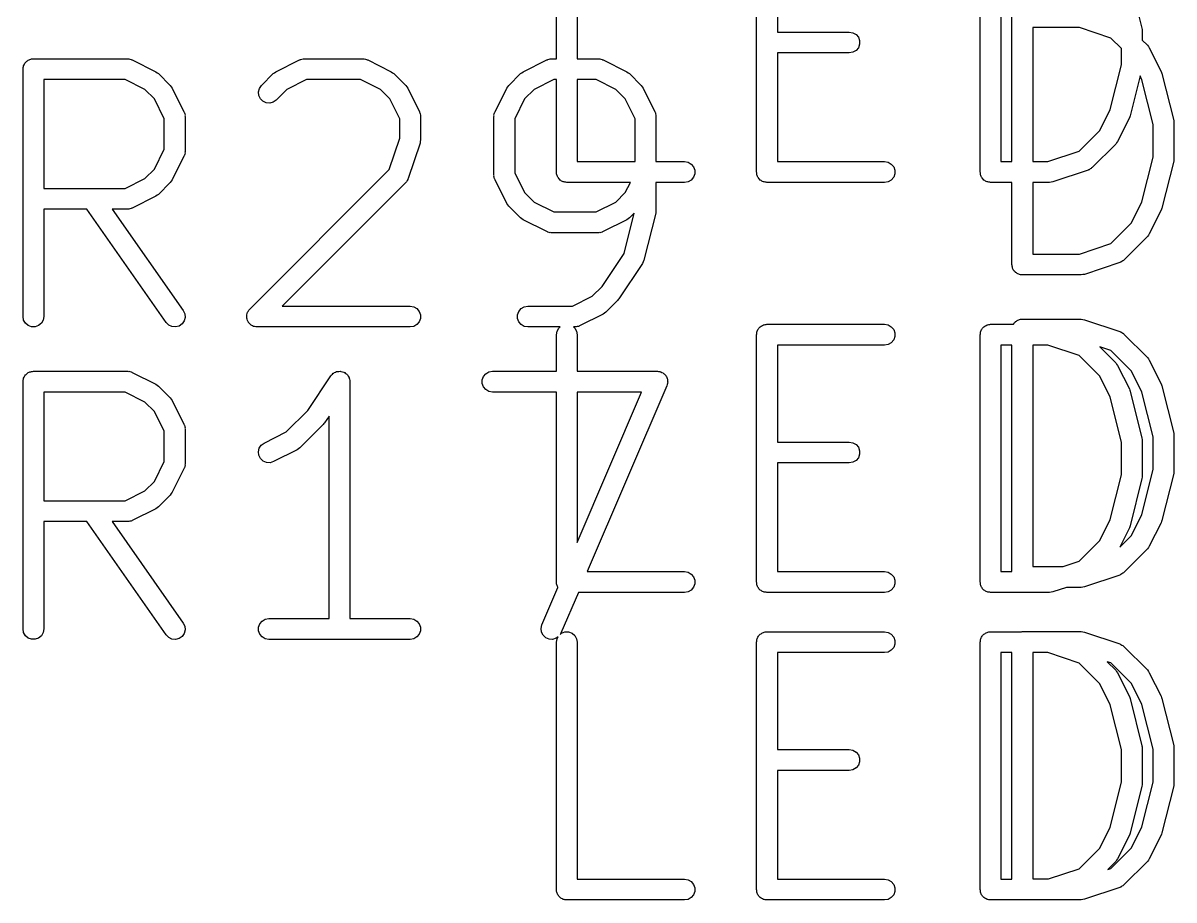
# Model space of a CAD drawing. Extents: x -2.2 to 86.5, y -78.6 to 9.2.
# Drawn here: x 65.13 to 70.75, y -55.49 to -51.22 of the extents above; entities that cross this region are included whole.
import ezdxf

# ---------------------------------------------------------------- set-up
doc = ezdxf.new("R2010")
doc.units = 0
doc.header["$MEASUREMENT"] = 0
doc.layers.add('BLACK', color=7, linetype='CONTINUOUS')

msp = doc.modelspace()

# ---------------------------------------------------------------- linework, layer by layer
at = {"layer": 'Black'}
for p, q in [((68.7132, -51.9425), (68.7132, -50.736)), ((69.8047, -51.9425), (69.8047, -50.736)), ((68.8148, -50.7868), (68.8148, -51.2598)), ((69.9063, -50.7868), (69.9063, -51.8917)), ((70.5368, -51.011), (70.5943, -51.2408)), ((67.7365, -51.3902), (67.7365, -51.1638)), ((67.8381, -51.1743), (67.8381, -51.3902)), ((69.9595, -51.8917), (69.9595, -51.187)), ((68.8148, -51.2598), (69.1661, -51.2598)), ((69.1661, -51.2598), (69.1835, -51.2628)), ((69.1835, -51.2628), (69.1988, -51.2717)), ((69.1988, -51.2717), (69.2101, -51.2852)), ((70.0611, -51.2378), (70.0611, -51.8917)), ((70.2893, -51.2378), (70.0611, -51.2378)), ((70.4424, -51.2889), (70.2893, -51.2378)), ((70.5943, -51.2408), (70.5947, -51.247)), ((70.5947, -51.247), (70.5958, -51.2531)), ((70.5958, -51.2531), (70.5958, -51.2986)), ((69.2101, -51.336), (69.1988, -51.3495)), ((69.2101, -51.2852), (69.2161, -51.3017)), ((69.2161, -51.3194), (69.2101, -51.336)), ((69.2161, -51.3017), (69.2161, -51.3194)), ((70.4942, -51.3406), (70.4424, -51.2889)), ((70.5958, -51.2986), (70.6207, -51.3235)), ((70.6207, -51.3235), (70.6254, -51.3302)), ((70.6254, -51.3302), (70.6302, -51.3367)), ((70.6302, -51.3367), (70.6877, -51.4516)), ((65.1589, -51.3971), (65.163, -51.3955)), ((65.163, -51.3955), (65.1669, -51.3933)), ((65.1669, -51.3933), (65.1713, -51.3925)), ((65.1713, -51.3925), (65.1754, -51.391)), ((65.1754, -51.391), (65.1799, -51.391)), ((65.1799, -51.391), (65.1843, -51.3902)), ((65.1843, -51.3902), (65.6439, -51.3902)), ((65.6439, -51.3902), (65.6468, -51.3908)), ((65.6468, -51.3908), (65.6497, -51.3906)), ((65.6497, -51.3906), (65.6554, -51.3923)), ((65.6554, -51.3923), (65.6613, -51.3933)), ((65.6613, -51.3933), (65.6638, -51.3948)), ((65.6638, -51.3948), (65.6666, -51.3956)), ((66.4829, -51.3956), (66.4858, -51.3948)), ((66.4858, -51.3948), (66.4883, -51.3933)), ((66.4883, -51.3933), (66.4942, -51.3923)), ((66.4942, -51.3923), (66.4999, -51.3906)), ((66.4999, -51.3906), (66.5028, -51.3908)), ((66.5028, -51.3908), (66.5057, -51.3902)), ((66.5057, -51.3902), (66.7929, -51.3902)), ((66.7929, -51.3902), (66.7958, -51.3908)), ((66.7958, -51.3908), (66.7987, -51.3906)), ((66.7987, -51.3906), (66.8044, -51.3923)), ((66.8044, -51.3923), (66.8103, -51.3933)), ((66.8103, -51.3933), (66.8128, -51.3948)), ((66.8128, -51.3948), (66.8156, -51.3956)), ((67.6894, -51.3956), (67.6923, -51.3948)), ((67.6923, -51.3948), (67.6948, -51.3933)), ((67.6948, -51.3933), (67.7007, -51.3923)), ((67.7007, -51.3923), (67.7064, -51.3906)), ((67.7064, -51.3906), (67.7093, -51.3908)), ((67.7093, -51.3908), (67.7122, -51.3902)), ((67.7122, -51.3902), (67.7365, -51.3902)), ((67.8381, -51.3902), (67.942, -51.3902)), ((67.942, -51.3902), (67.9449, -51.3908)), ((67.9449, -51.3908), (67.9478, -51.3906)), ((67.9478, -51.3906), (67.9535, -51.3923)), ((67.9535, -51.3923), (67.9594, -51.3933)), ((67.9594, -51.3933), (67.9619, -51.3948)), ((67.9619, -51.3948), (67.9647, -51.3956)), ((69.1661, -51.3614), (68.8148, -51.3614)), ((68.8148, -51.3614), (68.8148, -51.8917)), ((69.1835, -51.3583), (69.1661, -51.3614)), ((69.1988, -51.3495), (69.1835, -51.3583)), ((70.4942, -51.4192), (70.4942, -51.3406)), ((65.1335, -51.441), (65.1342, -51.4367)), ((65.1335, -52.6475), (65.1335, -51.441)), ((65.1342, -51.4322), (65.1358, -51.4281)), ((65.1342, -51.4367), (65.1342, -51.4322)), ((65.1358, -51.4281), (65.1365, -51.4237)), ((65.1365, -51.4237), (65.1387, -51.4198)), ((65.1387, -51.4198), (65.1403, -51.4156)), ((65.1403, -51.4156), (65.1431, -51.4122)), ((65.1431, -51.4122), (65.1453, -51.4084)), ((65.1453, -51.4084), (65.1488, -51.4055)), ((65.1488, -51.4055), (65.1516, -51.4021)), ((65.1516, -51.4021), (65.1555, -51.3999)), ((65.1555, -51.3999), (65.1589, -51.3971)), ((65.6666, -51.3956), (65.7815, -51.4531)), ((66.368, -51.4531), (66.4829, -51.3956)), ((66.8156, -51.3956), (66.9306, -51.4531)), ((67.5745, -51.4531), (67.6894, -51.3956)), ((67.9647, -51.3956), (68.0796, -51.4531)), ((70.4396, -51.6376), (70.4942, -51.4192)), ((70.6877, -51.4516), (70.6893, -51.4569)), ((65.2351, -51.4918), (65.2351, -52.0222)), ((65.6319, -51.4918), (65.2351, -51.4918)), ((65.7287, -51.5403), (65.6319, -51.4918)), ((65.7815, -51.4531), (65.788, -51.4579)), ((65.788, -51.4579), (65.7947, -51.4626)), ((65.7947, -51.4626), (65.8522, -51.52)), ((66.2974, -51.52), (66.3548, -51.4626)), ((66.3548, -51.4626), (66.3615, -51.4579)), ((66.3615, -51.4579), (66.368, -51.4531)), ((66.5177, -51.4918), (66.4209, -51.5403)), ((66.7809, -51.4918), (66.5177, -51.4918)), ((66.8777, -51.5403), (66.7809, -51.4918)), ((66.9306, -51.4531), (66.9371, -51.4579)), ((66.9371, -51.4579), (66.9438, -51.4626)), ((66.9438, -51.4626), (67.0012, -51.52)), ((67.5039, -51.52), (67.5613, -51.4626)), ((67.5613, -51.4626), (67.568, -51.4579)), ((67.568, -51.4579), (67.5745, -51.4531)), ((67.7242, -51.4918), (67.6274, -51.5403)), ((67.7365, -51.4918), (67.7242, -51.4918)), ((67.7365, -51.9425), (67.7365, -51.4918)), ((67.8381, -51.4918), (67.8381, -51.8917)), ((67.93, -51.4918), (67.8381, -51.4918)), ((68.0268, -51.5403), (67.93, -51.4918)), ((68.0796, -51.4531), (68.0861, -51.4579)), ((68.0861, -51.4579), (68.0928, -51.4626)), ((68.0928, -51.4626), (68.1503, -51.52)), ((70.5852, -51.4739), (70.5368, -51.6676)), ((70.5943, -51.492), (70.5852, -51.4739)), ((70.6489, -51.7104), (70.5943, -51.492)), ((70.6893, -51.4569), (70.6915, -51.462)), ((70.6915, -51.462), (70.749, -51.6918)), ((65.7745, -51.586), (65.7287, -51.5403)), ((65.8522, -51.52), (65.8568, -51.5267)), ((65.8568, -51.5267), (65.8617, -51.5332)), ((65.8617, -51.5332), (65.9191, -51.6481)), ((66.2827, -51.5515), (66.2873, -51.5345)), ((66.2842, -51.5691), (66.2827, -51.5515)), ((66.2873, -51.5345), (66.2974, -51.52)), ((66.4209, -51.5403), (66.3692, -51.5919)), ((66.9235, -51.586), (66.8777, -51.5403)), ((67.0012, -51.52), (67.0059, -51.5267)), ((67.0059, -51.5267), (67.0107, -51.5332)), ((67.0107, -51.5332), (67.0682, -51.6481)), ((67.4369, -51.6481), (67.4944, -51.5332)), ((67.4944, -51.5332), (67.4992, -51.5267)), ((67.4992, -51.5267), (67.5039, -51.52)), ((67.6274, -51.5403), (67.5816, -51.586)), ((68.0726, -51.586), (68.0268, -51.5403)), ((68.1503, -51.52), (68.1549, -51.5267)), ((68.1549, -51.5267), (68.1598, -51.5332)), ((68.1598, -51.5332), (68.2172, -51.6481)), ((65.8229, -51.6828), (65.7745, -51.586)), ((66.2917, -51.5851), (66.2842, -51.5691)), ((66.3042, -51.5976), (66.2917, -51.5851)), ((66.3202, -51.605), (66.3042, -51.5976)), ((66.3377, -51.6066), (66.3202, -51.605)), ((66.3548, -51.602), (66.3377, -51.6066)), ((66.3692, -51.5919), (66.3548, -51.602)), ((66.9719, -51.6828), (66.9235, -51.586)), ((67.5816, -51.586), (67.5332, -51.6828)), ((68.121, -51.6828), (68.0726, -51.586)), ((65.9191, -51.6481), (65.92, -51.6509)), ((65.92, -51.6509), (65.9214, -51.6535)), ((65.9214, -51.6535), (65.9225, -51.6593)), ((65.9225, -51.6593), (65.9242, -51.665)), ((65.9242, -51.665), (65.924, -51.668)), ((65.924, -51.668), (65.9245, -51.6709)), ((65.9245, -51.6709), (65.9245, -51.8432)), ((67.0682, -51.6481), (67.069, -51.6509)), ((67.069, -51.6509), (67.0705, -51.6535)), ((67.0705, -51.6535), (67.0715, -51.6593)), ((67.0715, -51.6593), (67.0732, -51.665)), ((67.0732, -51.665), (67.073, -51.668)), ((67.073, -51.668), (67.0735, -51.6709)), ((67.0735, -51.6709), (67.0735, -51.7858)), ((67.4316, -51.6709), (67.4321, -51.668)), ((67.4316, -51.9581), (67.4316, -51.6709)), ((67.4319, -51.6651), (67.4336, -51.6593)), ((67.4321, -51.668), (67.4319, -51.6651)), ((67.4336, -51.6593), (67.4346, -51.6535)), ((67.4346, -51.6535), (67.4361, -51.6509)), ((67.4361, -51.6509), (67.4369, -51.6481)), ((68.2172, -51.6481), (68.2181, -51.6509)), ((68.2181, -51.6509), (68.2195, -51.6535)), ((68.2195, -51.6535), (68.2206, -51.6593)), ((68.2206, -51.6593), (68.2223, -51.665)), ((68.2223, -51.665), (68.2221, -51.668)), ((68.2221, -51.668), (68.2226, -51.6709)), ((68.2226, -51.6709), (68.2226, -51.8917)), ((70.3883, -51.7401), (70.4396, -51.6376)), ((70.5345, -51.6727), (70.533, -51.678)), ((70.5368, -51.6676), (70.5345, -51.6727)), ((65.8229, -51.8312), (65.8229, -51.6828)), ((66.9719, -51.7775), (66.9719, -51.6828)), ((67.5332, -51.6828), (67.5332, -51.9461)), ((68.121, -51.8917), (68.121, -51.6828)), ((70.533, -51.678), (70.4755, -51.7929)), ((70.6489, -51.8702), (70.6489, -51.7104)), ((70.749, -51.6918), (70.7494, -51.698)), ((70.7494, -51.698), (70.7505, -51.7041)), ((70.7505, -51.7041), (70.7505, -51.8765)), ((66.9209, -51.9307), (66.9719, -51.7775)), ((67.0735, -51.7858), (67.0721, -51.7938)), ((70.2877, -51.8407), (70.3883, -51.7401)), ((65.7745, -51.928), (65.8229, -51.8312)), ((65.9245, -51.8432), (65.924, -51.8461)), ((67.0709, -51.8018), (67.0135, -51.9742)), ((67.0721, -51.7938), (67.0709, -51.8018)), ((70.1346, -51.8917), (70.2877, -51.8407)), ((70.466, -51.8061), (70.3511, -51.921)), ((70.4707, -51.7994), (70.466, -51.8061)), ((70.4755, -51.7929), (70.4707, -51.7994)), ((65.9191, -51.8659), (65.8617, -51.9808)), ((65.92, -51.8631), (65.9191, -51.8659)), ((65.9214, -51.8606), (65.92, -51.8631)), ((65.9225, -51.8547), (65.9214, -51.8606)), ((65.9242, -51.849), (65.9225, -51.8547)), ((65.924, -51.8461), (65.9242, -51.849)), ((67.8381, -51.8917), (68.121, -51.8917)), ((68.2226, -51.8917), (68.3618, -51.8917)), ((68.3618, -51.8917), (68.3792, -51.8948)), ((68.3792, -51.8948), (68.3944, -51.9036)), ((68.8148, -51.8917), (69.3385, -51.8917)), ((69.3385, -51.8917), (69.3559, -51.8948)), ((69.3559, -51.8948), (69.3711, -51.9036)), ((69.9063, -51.8917), (69.9595, -51.8917)), ((70.0611, -51.8917), (70.1346, -51.8917)), ((70.5943, -52.0886), (70.6489, -51.8702)), ((70.749, -51.8888), (70.6915, -52.1186)), ((70.7494, -51.8826), (70.749, -51.8888)), ((70.7505, -51.8765), (70.7494, -51.8826)), ((65.7287, -51.9738), (65.7745, -51.928)), ((66.2399, -52.6116), (66.9209, -51.9307)), ((67.5332, -51.9461), (67.5816, -52.0429)), ((67.7372, -51.9469), (67.7365, -51.9425)), ((67.7372, -51.9514), (67.7372, -51.9469)), ((67.7388, -51.9555), (67.7372, -51.9514)), ((67.7395, -51.9599), (67.7388, -51.9555)), ((68.3944, -51.9036), (68.4058, -51.9171)), ((68.4058, -51.9171), (68.4118, -51.9337)), ((68.4118, -51.9514), (68.4058, -51.9679)), ((68.4118, -51.9337), (68.4118, -51.9514)), ((68.7139, -51.9469), (68.7132, -51.9425)), ((68.7139, -51.9514), (68.7139, -51.9469)), ((68.7154, -51.9555), (68.7139, -51.9514)), ((68.7162, -51.9599), (68.7154, -51.9555)), ((69.3711, -51.9036), (69.3825, -51.9171)), ((69.3825, -51.9171), (69.3885, -51.9337)), ((69.3885, -51.9514), (69.3825, -51.9679)), ((69.3885, -51.9337), (69.3885, -51.9514)), ((69.8055, -51.9469), (69.8047, -51.9425)), ((69.8055, -51.9514), (69.8055, -51.9469)), ((69.807, -51.9555), (69.8055, -51.9514)), ((69.8078, -51.9599), (69.807, -51.9555)), ((70.3312, -51.9333), (70.1589, -51.9907)), ((70.3338, -51.9319), (70.3312, -51.9333)), ((70.3366, -51.9311), (70.3338, -51.9319)), ((70.3415, -51.9277), (70.3366, -51.9311)), ((70.3467, -51.9249), (70.3415, -51.9277)), ((70.3487, -51.9227), (70.3467, -51.9249)), ((70.3511, -51.921), (70.3487, -51.9227)), ((65.6319, -52.0222), (65.7287, -51.9738)), ((65.8522, -51.994), (65.7947, -52.0515)), ((65.8568, -51.9874), (65.8522, -51.994)), ((65.8617, -51.9808), (65.8568, -51.9874)), ((67.0012, -51.994), (66.3985, -52.5967)), ((67.0029, -51.9916), (67.0012, -51.994)), ((67.0051, -51.9897), (67.0029, -51.9916)), ((67.0079, -51.9845), (67.0051, -51.9897)), ((67.0113, -51.9796), (67.0079, -51.9845)), ((67.0121, -51.9768), (67.0113, -51.9796)), ((67.0135, -51.9742), (67.0121, -51.9768)), ((67.4321, -51.961), (67.4316, -51.9581)), ((67.4319, -51.9639), (67.4321, -51.961)), ((67.4336, -51.9696), (67.4319, -51.9639)), ((67.4346, -51.9755), (67.4336, -51.9696)), ((67.4361, -51.978), (67.4346, -51.9755)), ((67.4369, -51.9808), (67.4361, -51.978)), ((67.4944, -52.0957), (67.4369, -51.9808)), ((67.7417, -51.9638), (67.7395, -51.9599)), ((67.7433, -51.9679), (67.7417, -51.9638)), ((67.7461, -51.9714), (67.7433, -51.9679)), ((67.7483, -51.9752), (67.7461, -51.9714)), ((67.7518, -51.9781), (67.7483, -51.9752)), ((67.7546, -51.9815), (67.7518, -51.9781)), ((67.7585, -51.9837), (67.7546, -51.9815)), ((67.7619, -51.9865), (67.7585, -51.9837)), ((67.766, -51.9881), (67.7619, -51.9865)), ((67.7699, -51.9903), (67.766, -51.9881)), ((67.7743, -51.9911), (67.7699, -51.9903)), ((67.7784, -51.9926), (67.7743, -51.9911)), ((67.7829, -51.9926), (67.7784, -51.9926)), ((67.7873, -51.9933), (67.7829, -51.9926)), ((68.0974, -51.9933), (67.7873, -51.9933)), ((68.0726, -52.0429), (68.0974, -51.9933)), ((68.3618, -51.9933), (68.2226, -51.9933)), ((68.2226, -51.9933), (68.2226, -52.1305)), ((68.3792, -51.9903), (68.3618, -51.9933)), ((68.3944, -51.9815), (68.3792, -51.9903)), ((68.4058, -51.9679), (68.3944, -51.9815)), ((68.7184, -51.9638), (68.7162, -51.9599)), ((68.72, -51.9679), (68.7184, -51.9638)), ((68.7228, -51.9714), (68.72, -51.9679)), ((68.725, -51.9752), (68.7228, -51.9714)), ((68.7284, -51.9781), (68.725, -51.9752)), ((68.7313, -51.9815), (68.7284, -51.9781)), ((68.7351, -51.9837), (68.7313, -51.9815)), ((68.7386, -51.9865), (68.7351, -51.9837)), ((68.7427, -51.9881), (68.7386, -51.9865)), ((68.7466, -51.9903), (68.7427, -51.9881)), ((68.751, -51.9911), (68.7466, -51.9903)), ((68.7551, -51.9926), (68.751, -51.9911)), ((68.7596, -51.9926), (68.7551, -51.9926)), ((68.764, -51.9933), (68.7596, -51.9926)), ((69.3385, -51.9933), (68.764, -51.9933)), ((69.3559, -51.9903), (69.3385, -51.9933)), ((69.3711, -51.9815), (69.3559, -51.9903)), ((69.3825, -51.9679), (69.3711, -51.9815)), ((69.81, -51.9638), (69.8078, -51.9599)), ((69.8116, -51.9679), (69.81, -51.9638)), ((69.8144, -51.9714), (69.8116, -51.9679)), ((69.8166, -51.9752), (69.8144, -51.9714)), ((69.82, -51.9781), (69.8166, -51.9752)), ((69.8229, -51.9815), (69.82, -51.9781)), ((69.8267, -51.9837), (69.8229, -51.9815)), ((69.8301, -51.9865), (69.8267, -51.9837)), ((69.8343, -51.9881), (69.8301, -51.9865)), ((69.8382, -51.9903), (69.8343, -51.9881)), ((69.8426, -51.9911), (69.8382, -51.9903)), ((69.8467, -51.9926), (69.8426, -51.9911)), ((69.8512, -51.9926), (69.8467, -51.9926)), ((69.8555, -51.9933), (69.8512, -51.9926)), ((69.9595, -51.9933), (69.8555, -51.9933)), ((69.9595, -52.3935), (69.9595, -51.9933)), ((70.1428, -51.9933), (70.0611, -51.9933)), ((70.0611, -51.9933), (70.0611, -52.3427)), ((70.1508, -51.9919), (70.1428, -51.9933)), ((70.1589, -51.9907), (70.1508, -51.9919)), ((65.2351, -52.0222), (65.6319, -52.0222)), ((65.7815, -52.061), (65.6666, -52.1185)), ((65.7881, -52.0561), (65.7815, -52.061)), ((65.7947, -52.0515), (65.7881, -52.0561)), ((67.5816, -52.0429), (67.6274, -52.0887)), ((68.0268, -52.0887), (68.0726, -52.0429)), ((65.4451, -52.1238), (65.2351, -52.1238)), ((65.2351, -52.1238), (65.2351, -52.6475)), ((65.8321, -52.6767), (65.4451, -52.1238)), ((65.6439, -52.1238), (65.5691, -52.1238)), ((65.5691, -52.1238), (65.9153, -52.6184)), ((65.6468, -52.1233), (65.6439, -52.1238)), ((65.6497, -52.1235), (65.6468, -52.1233)), ((65.6554, -52.1218), (65.6497, -52.1235)), ((65.6613, -52.1208), (65.6554, -52.1218)), ((65.6638, -52.1193), (65.6613, -52.1208)), ((65.6666, -52.1185), (65.6638, -52.1193)), ((67.4992, -52.1023), (67.4944, -52.0957)), ((67.5039, -52.1089), (67.4992, -52.1023)), ((67.5613, -52.1664), (67.5039, -52.1089)), ((67.6274, -52.0887), (67.7242, -52.1371)), ((67.93, -52.1371), (68.0268, -52.0887)), ((70.543, -52.1911), (70.5943, -52.0886)), ((70.6893, -52.1237), (70.6877, -52.129)), ((70.6915, -52.1186), (70.6893, -52.1237)), ((67.568, -52.1711), (67.5613, -52.1664)), ((67.5745, -52.1759), (67.568, -52.1711)), ((67.6894, -52.2334), (67.5745, -52.1759)), ((67.7242, -52.1371), (67.93, -52.1371)), ((68.0796, -52.1759), (67.9647, -52.2334)), ((68.0672, -52.3394), (68.1163, -52.1429)), ((68.0861, -52.1711), (68.0796, -52.1759)), ((68.0928, -52.1664), (68.0861, -52.1711)), ((68.1163, -52.1429), (68.0928, -52.1664)), ((68.2211, -52.1428), (68.1636, -52.3726)), ((68.2215, -52.1366), (68.2211, -52.1428)), ((68.2226, -52.1305), (68.2215, -52.1366)), ((70.6877, -52.129), (70.6302, -52.2439)), ((67.6923, -52.2342), (67.6894, -52.2334)), ((67.6948, -52.2357), (67.6923, -52.2342)), ((67.7007, -52.2367), (67.6948, -52.2357)), ((67.7064, -52.2384), (67.7007, -52.2367)), ((67.9535, -52.2367), (67.9478, -52.2384)), ((67.9594, -52.2357), (67.9535, -52.2367)), ((67.9619, -52.2342), (67.9594, -52.2357)), ((67.9647, -52.2334), (67.9619, -52.2342)), ((70.4424, -52.2917), (70.543, -52.1911)), ((67.7093, -52.2382), (67.7064, -52.2384)), ((67.7122, -52.2387), (67.7093, -52.2382)), ((67.942, -52.2387), (67.7122, -52.2387)), ((67.9449, -52.2382), (67.942, -52.2387)), ((67.9478, -52.2384), (67.9449, -52.2382)), ((70.2893, -52.3427), (70.4424, -52.2917)), ((70.6207, -52.2571), (70.5058, -52.372)), ((70.6254, -52.2504), (70.6207, -52.2571)), ((70.6302, -52.2439), (70.6254, -52.2504)), ((67.96, -52.5003), (68.0672, -52.3394)), ((70.0611, -52.3427), (70.2893, -52.3427)), ((68.1566, -52.3885), (68.0417, -52.5608)), ((68.1601, -52.3806), (68.1566, -52.3885)), ((68.1636, -52.3726), (68.1601, -52.3806)), ((69.9602, -52.3979), (69.9595, -52.3935)), ((69.9602, -52.4024), (69.9602, -52.3979)), ((69.9618, -52.4065), (69.9602, -52.4024)), ((69.9625, -52.4109), (69.9618, -52.4065)), ((70.4859, -52.3843), (70.3136, -52.4417)), ((70.4885, -52.3829), (70.4859, -52.3843)), ((70.4913, -52.3821), (70.4885, -52.3829)), ((70.4962, -52.3787), (70.4913, -52.3821)), ((70.5015, -52.3759), (70.4962, -52.3787)), ((70.5034, -52.3737), (70.5015, -52.3759)), ((70.5058, -52.372), (70.5034, -52.3737)), ((69.9647, -52.4148), (69.9625, -52.4109)), ((69.9663, -52.4189), (69.9647, -52.4148)), ((69.9691, -52.4224), (69.9663, -52.4189)), ((69.9713, -52.4262), (69.9691, -52.4224)), ((69.9748, -52.4291), (69.9713, -52.4262)), ((69.9776, -52.4325), (69.9748, -52.4291)), ((69.9815, -52.4347), (69.9776, -52.4325)), ((69.9849, -52.4375), (69.9815, -52.4347)), ((69.989, -52.4391), (69.9849, -52.4375)), ((69.9929, -52.4413), (69.989, -52.4391)), ((69.9973, -52.4421), (69.9929, -52.4413)), ((70.0014, -52.4436), (69.9973, -52.4421)), ((70.0059, -52.4436), (70.0014, -52.4436)), ((70.0103, -52.4443), (70.0059, -52.4436)), ((70.2975, -52.4443), (70.0103, -52.4443)), ((70.3055, -52.4429), (70.2975, -52.4443)), ((70.3136, -52.4417), (70.3055, -52.4429)), ((67.9119, -52.5483), (67.96, -52.5003)), ((67.8151, -52.5967), (67.9119, -52.5483)), ((68.0353, -52.5686), (67.9779, -52.626)), ((68.0382, -52.5645), (68.0353, -52.5686)), ((68.0417, -52.5608), (68.0382, -52.5645)), ((65.9153, -52.6184), (65.9228, -52.6344)), ((66.2281, -52.6325), (66.2298, -52.6261)), ((66.2298, -52.6261), (66.2311, -52.6243)), ((66.2311, -52.6243), (66.2319, -52.6221)), ((66.2319, -52.6221), (66.2361, -52.6171)), ((66.2361, -52.6171), (66.2399, -52.6116)), ((66.3985, -52.5967), (67.0227, -52.5967)), ((67.0227, -52.5967), (67.0401, -52.5998)), ((67.0401, -52.5998), (67.0554, -52.6086)), ((67.0554, -52.6086), (67.0667, -52.6221)), ((67.0667, -52.6221), (67.0728, -52.6387)), ((67.5472, -52.6387), (67.5533, -52.6221)), ((67.5533, -52.6221), (67.5646, -52.6086)), ((67.5646, -52.6086), (67.5799, -52.5998)), ((67.5799, -52.5998), (67.5973, -52.5967)), ((67.5973, -52.5967), (67.8151, -52.5967)), ((67.9712, -52.6307), (67.9647, -52.6355)), ((67.9779, -52.626), (67.9712, -52.6307)), ((65.1365, -52.6649), (65.1335, -52.6475)), ((65.1453, -52.6802), (65.1365, -52.6649)), ((65.1589, -52.6915), (65.1453, -52.6802)), ((65.2232, -52.6802), (65.2097, -52.6915)), ((65.232, -52.6649), (65.2232, -52.6802)), ((65.2351, -52.6475), (65.232, -52.6649)), ((65.8445, -52.6892), (65.8321, -52.6767)), ((65.9096, -52.6835), (65.8952, -52.6936)), ((65.9197, -52.669), (65.9096, -52.6835)), ((65.9243, -52.652), (65.9197, -52.669)), ((65.9228, -52.6344), (65.9243, -52.652)), ((66.2253, -52.6431), (66.2258, -52.641)), ((66.2258, -52.6497), (66.2253, -52.6431)), ((66.2258, -52.6387), (66.2281, -52.6325)), ((66.2258, -52.641), (66.2258, -52.6387)), ((66.2258, -52.6564), (66.2258, -52.6497)), ((66.2266, -52.6585), (66.2258, -52.6564)), ((66.2268, -52.6607), (66.2266, -52.6585)), ((66.2296, -52.6667), (66.2268, -52.6607)), ((66.2319, -52.6729), (66.2296, -52.6667)), ((66.2333, -52.6747), (66.2319, -52.6729)), ((66.2342, -52.6767), (66.2333, -52.6747)), ((66.2389, -52.6814), (66.2342, -52.6767)), ((66.2432, -52.6865), (66.2389, -52.6814)), ((66.2451, -52.6876), (66.2432, -52.6865)), ((67.0554, -52.6865), (67.0401, -52.6953)), ((67.0667, -52.6729), (67.0554, -52.6865)), ((67.0728, -52.6564), (67.0667, -52.6729)), ((67.0728, -52.6387), (67.0728, -52.6564)), ((67.5472, -52.6564), (67.5472, -52.6387)), ((67.5533, -52.6729), (67.5472, -52.6564)), ((67.5646, -52.6865), (67.5533, -52.6729)), ((67.5799, -52.6953), (67.5646, -52.6865)), ((67.9647, -52.6355), (67.8498, -52.693)), ((68.751, -52.6875), (68.7551, -52.686)), ((68.7551, -52.686), (68.7596, -52.686)), ((68.7596, -52.686), (68.764, -52.6852)), ((68.764, -52.6852), (69.3385, -52.6852)), ((69.3385, -52.6852), (69.3559, -52.6883)), ((69.8426, -52.6875), (69.8467, -52.686)), ((69.8467, -52.686), (69.8512, -52.686)), ((69.8512, -52.686), (69.8555, -52.6852)), ((69.8555, -52.6852), (69.9666, -52.6852)), ((69.9666, -52.6852), (69.9691, -52.6822)), ((69.9691, -52.6822), (69.9713, -52.6784)), ((69.9713, -52.6784), (69.9748, -52.6755)), ((69.9748, -52.6755), (69.9776, -52.6721)), ((69.9776, -52.6721), (69.9815, -52.6699)), ((69.9815, -52.6699), (69.9849, -52.6671)), ((69.9849, -52.6671), (69.989, -52.6655)), ((69.989, -52.6655), (69.9929, -52.6633)), ((69.9929, -52.6633), (69.9973, -52.6625)), ((69.9973, -52.6625), (70.0014, -52.661)), ((70.0014, -52.661), (70.0059, -52.661)), ((70.0059, -52.661), (70.0103, -52.6602)), ((70.0103, -52.6602), (70.2975, -52.6602)), ((70.2975, -52.6602), (70.3055, -52.6617)), ((70.3055, -52.6617), (70.3136, -52.6629)), ((70.3136, -52.6629), (70.4859, -52.7203)), ((65.1754, -52.6976), (65.1589, -52.6915)), ((65.1931, -52.6976), (65.1754, -52.6976)), ((65.2097, -52.6915), (65.1931, -52.6976)), ((65.8605, -52.6966), (65.8445, -52.6892)), ((65.8781, -52.6982), (65.8605, -52.6966)), ((65.8952, -52.6936), (65.8781, -52.6982)), ((66.2467, -52.6892), (66.2451, -52.6876)), ((66.2527, -52.692), (66.2467, -52.6892)), ((66.2585, -52.6953), (66.2527, -52.692)), ((66.2607, -52.6957), (66.2585, -52.6953)), ((66.2627, -52.6966), (66.2607, -52.6957)), ((66.2693, -52.6972), (66.2627, -52.6966)), ((66.2759, -52.6983), (66.2693, -52.6972)), ((67.0227, -52.6983), (66.2759, -52.6983)), ((67.0401, -52.6953), (67.0227, -52.6983)), ((67.5973, -52.6983), (67.5799, -52.6953)), ((67.7544, -52.6983), (67.5973, -52.6983)), ((67.7365, -52.736), (67.7395, -52.7187)), ((67.7365, -52.9142), (67.7365, -52.736)), ((67.7395, -52.7187), (67.7483, -52.7034)), ((67.7483, -52.7034), (67.7544, -52.6983)), ((67.8271, -52.6983), (67.8202, -52.6983)), ((67.8202, -52.6983), (67.8262, -52.7034)), ((67.8262, -52.7034), (67.835, -52.7187)), ((67.83, -52.6978), (67.8271, -52.6983)), ((67.8329, -52.698), (67.83, -52.6978)), ((67.8386, -52.6963), (67.8329, -52.698)), ((67.835, -52.7187), (67.8381, -52.736)), ((67.8381, -52.736), (67.8381, -52.9142)), ((67.8444, -52.6953), (67.8386, -52.6963)), ((67.847, -52.6938), (67.8444, -52.6953)), ((67.8498, -52.693), (67.847, -52.6938)), ((68.7132, -52.736), (68.7139, -52.7317)), ((68.7132, -53.9425), (68.7132, -52.736)), ((68.7139, -52.7272), (68.7154, -52.7231)), ((68.7139, -52.7317), (68.7139, -52.7272)), ((68.7154, -52.7231), (68.7162, -52.7187)), ((68.7162, -52.7187), (68.7184, -52.7148)), ((68.7184, -52.7148), (68.72, -52.7106)), ((68.72, -52.7106), (68.7228, -52.7072)), ((68.7228, -52.7072), (68.725, -52.7034)), ((68.725, -52.7034), (68.7284, -52.7005)), ((68.7284, -52.7005), (68.7313, -52.6971)), ((68.7313, -52.6971), (68.7351, -52.6949)), ((68.7351, -52.6949), (68.7386, -52.6921)), ((68.7386, -52.6921), (68.7427, -52.6905)), ((68.7427, -52.6905), (68.7466, -52.6883)), ((68.7466, -52.6883), (68.751, -52.6875)), ((69.3559, -52.6883), (69.3711, -52.6971)), ((69.3711, -52.6971), (69.3825, -52.7106)), ((69.3825, -52.7106), (69.3885, -52.7272)), ((69.3885, -52.7272), (69.3885, -52.7449)), ((69.8047, -52.736), (69.8055, -52.7317)), ((69.8047, -53.9425), (69.8047, -52.736)), ((69.8055, -52.7272), (69.807, -52.7231)), ((69.8055, -52.7317), (69.8055, -52.7272)), ((69.807, -52.7231), (69.8078, -52.7187)), ((69.8078, -52.7187), (69.81, -52.7148)), ((69.81, -52.7148), (69.8116, -52.7106)), ((69.8116, -52.7106), (69.8144, -52.7072)), ((69.8144, -52.7072), (69.8166, -52.7034)), ((69.8166, -52.7034), (69.82, -52.7005)), ((69.82, -52.7005), (69.8229, -52.6971)), ((69.8229, -52.6971), (69.8267, -52.6949)), ((69.8267, -52.6949), (69.8301, -52.6921)), ((69.8301, -52.6921), (69.8343, -52.6905)), ((69.8343, -52.6905), (69.8382, -52.6883)), ((69.8382, -52.6883), (69.8426, -52.6875)), ((70.4859, -52.7203), (70.4885, -52.7217)), ((70.4885, -52.7217), (70.4913, -52.7225)), ((70.4913, -52.7225), (70.4962, -52.7259)), ((70.4962, -52.7259), (70.5015, -52.7287)), ((70.5015, -52.7287), (70.5034, -52.7309)), ((70.5034, -52.7309), (70.5058, -52.7326)), ((70.5058, -52.7326), (70.6207, -52.8475)), ((69.3385, -52.7868), (68.8148, -52.7868)), ((68.8148, -52.7868), (68.8148, -53.2598)), ((69.3559, -52.7838), (69.3385, -52.7868)), ((69.3711, -52.775), (69.3559, -52.7838)), ((69.3825, -52.7614), (69.3711, -52.775)), ((69.3885, -52.7449), (69.3825, -52.7614)), ((69.9063, -52.7868), (69.9063, -53.8917)), ((69.9595, -52.7868), (69.9063, -52.7868)), ((69.9595, -53.8917), (69.9595, -52.7868)), ((70.0611, -52.7868), (70.0611, -53.8667)), ((70.1346, -52.7868), (70.0611, -52.7868)), ((70.2877, -52.8379), (70.1346, -52.7868)), ((70.4424, -52.8129), (70.3884, -52.7949)), ((70.3884, -52.7949), (70.466, -52.8725)), ((70.3883, -52.9385), (70.2877, -52.8379)), ((70.543, -52.9135), (70.4424, -52.8129)), ((70.6207, -52.8475), (70.6254, -52.8542)), ((70.6254, -52.8542), (70.6302, -52.8607)), ((70.466, -52.8725), (70.4707, -52.8792)), ((70.4707, -52.8792), (70.4755, -52.8857)), ((70.4755, -52.8857), (70.533, -53.0006)), ((70.6302, -52.8607), (70.6877, -52.9756)), ((65.1335, -52.965), (65.1342, -52.9607)), ((65.1335, -54.1715), (65.1335, -52.965)), ((65.1342, -52.9562), (65.1358, -52.9521)), ((65.1342, -52.9607), (65.1342, -52.9562)), ((65.1358, -52.9521), (65.1365, -52.9477)), ((65.1365, -52.9477), (65.1387, -52.9438)), ((65.1387, -52.9438), (65.1403, -52.9396)), ((65.1403, -52.9396), (65.1431, -52.9362)), ((65.1431, -52.9362), (65.1453, -52.9324)), ((65.1453, -52.9324), (65.1488, -52.9295)), ((65.1488, -52.9295), (65.1516, -52.9261)), ((65.1516, -52.9261), (65.1555, -52.9239)), ((65.1555, -52.9239), (65.1589, -52.9211)), ((65.1589, -52.9211), (65.163, -52.9195)), ((65.163, -52.9195), (65.1669, -52.9173)), ((65.1669, -52.9173), (65.1713, -52.9165)), ((65.1713, -52.9165), (65.1754, -52.915)), ((65.1754, -52.915), (65.1799, -52.915)), ((65.1799, -52.915), (65.1843, -52.9142)), ((65.1843, -52.9142), (65.6439, -52.9142)), ((65.6439, -52.9142), (65.6468, -52.9148)), ((65.6468, -52.9148), (65.6497, -52.9146)), ((65.6497, -52.9146), (65.6554, -52.9163)), ((65.6554, -52.9163), (65.6613, -52.9173)), ((65.6613, -52.9173), (65.6638, -52.9188)), ((65.6638, -52.9188), (65.6666, -52.9196)), ((65.6666, -52.9196), (65.7815, -52.9771)), ((66.5236, -53.105), (66.6358, -52.9369)), ((66.6358, -52.9369), (66.6377, -52.9348)), ((66.6377, -52.9348), (66.6391, -52.9324)), ((66.6391, -52.9324), (66.6438, -52.9285)), ((66.6438, -52.9285), (66.6479, -52.9241)), ((66.6479, -52.9241), (66.6505, -52.9229)), ((66.6505, -52.9229), (66.6526, -52.9211)), ((66.6526, -52.9211), (66.6583, -52.919)), ((66.6583, -52.919), (66.6638, -52.9163)), ((66.6638, -52.9163), (66.6666, -52.916)), ((66.6666, -52.916), (66.6692, -52.915)), ((66.6692, -52.915), (66.6753, -52.915)), ((66.6753, -52.915), (66.6813, -52.9144)), ((66.6813, -52.9144), (66.684, -52.915)), ((66.684, -52.915), (66.6868, -52.915)), ((66.6868, -52.915), (66.6925, -52.9171)), ((66.6925, -52.9171), (66.6984, -52.9185)), ((66.6984, -52.9185), (66.7008, -52.9201)), ((66.7008, -52.9201), (66.7034, -52.9211)), ((66.7034, -52.9211), (66.7081, -52.925)), ((66.7081, -52.925), (66.7131, -52.9283)), ((66.7131, -52.9283), (66.7148, -52.9306)), ((66.7148, -52.9306), (66.7169, -52.9324)), ((66.7169, -52.9324), (66.72, -52.9376)), ((66.72, -52.9376), (66.7236, -52.9425)), ((66.7236, -52.9425), (66.7244, -52.9452)), ((66.7244, -52.9452), (66.7258, -52.9477)), ((66.7258, -52.9477), (66.7268, -52.9536)), ((66.7268, -52.9536), (66.7285, -52.9595)), ((66.7285, -52.9595), (66.7283, -52.9623)), ((66.7283, -52.9623), (66.7288, -52.965)), ((66.7288, -52.965), (66.7288, -54.1207)), ((67.3749, -52.9562), (67.3809, -52.9396)), ((67.3749, -52.9739), (67.3749, -52.9562)), ((67.3809, -52.9396), (67.3923, -52.9261)), ((67.3923, -52.9261), (67.4075, -52.9173)), ((67.4075, -52.9173), (67.4249, -52.9142)), ((67.4249, -52.9142), (67.7365, -52.9142)), ((67.8381, -52.9142), (68.2292, -52.9142)), ((68.2292, -52.9142), (68.235, -52.9153)), ((68.235, -52.9153), (68.2408, -52.9156)), ((68.2408, -52.9156), (68.2436, -52.9168)), ((68.2436, -52.9168), (68.2466, -52.9173)), ((68.2466, -52.9173), (68.2517, -52.9202)), ((68.2517, -52.9202), (68.2571, -52.9225)), ((68.2571, -52.9225), (68.2593, -52.9246)), ((68.2593, -52.9246), (68.2619, -52.9261)), ((68.2619, -52.9261), (68.2657, -52.9306)), ((68.2657, -52.9306), (68.2699, -52.9346)), ((68.2699, -52.9346), (68.2713, -52.9373)), ((68.2713, -52.9373), (68.2732, -52.9396)), ((68.2732, -52.9396), (68.2752, -52.9451)), ((68.2752, -52.9451), (68.2779, -52.9504)), ((68.2779, -52.9504), (68.2782, -52.9534)), ((68.2782, -52.9534), (68.2793, -52.9562)), ((68.2793, -52.9562), (68.2793, -52.9621)), ((68.2793, -52.9621), (68.28, -52.9679)), ((68.28, -52.9679), (68.2793, -52.9708)), ((70.4396, -53.041), (70.3883, -52.9385)), ((70.5943, -53.016), (70.543, -52.9135)), ((65.2351, -53.0158), (65.2351, -53.5462)), ((65.6319, -53.0158), (65.2351, -53.0158)), ((65.7287, -53.0643), (65.6319, -53.0158)), ((65.7815, -52.9771), (65.788, -52.9819)), ((65.788, -52.9819), (65.7947, -52.9866)), ((65.7947, -52.9866), (65.8522, -53.044)), ((67.3809, -52.9904), (67.3749, -52.9739)), ((67.3923, -53.004), (67.3809, -52.9904)), ((67.4075, -53.0128), (67.3923, -53.004)), ((67.4249, -53.0158), (67.4075, -53.0128)), ((67.7365, -53.0158), (67.4249, -53.0158)), ((67.7365, -53.9425), (67.7365, -53.0158)), ((67.8381, -53.0158), (67.8381, -53.7488)), ((67.8381, -53.7488), (68.1522, -53.0158)), ((68.1522, -53.0158), (67.8381, -53.0158)), ((68.2759, -52.9851), (67.8873, -53.8917)), ((68.2773, -52.9794), (68.2759, -52.9851)), ((68.2793, -52.9739), (68.2773, -52.9794)), ((68.2793, -52.9708), (68.2793, -52.9739)), ((70.533, -53.0006), (70.5345, -53.0059)), ((70.5345, -53.0059), (70.5368, -53.011)), ((70.5368, -53.011), (70.5943, -53.2408)), ((70.6489, -53.2344), (70.5943, -53.016)), ((70.6877, -52.9756), (70.6893, -52.9809)), ((70.6893, -52.9809), (70.6915, -52.986)), ((70.6915, -52.986), (70.749, -53.2158)), ((65.7745, -53.11), (65.7287, -53.0643)), ((65.8522, -53.044), (65.8568, -53.0507)), ((65.8568, -53.0507), (65.8617, -53.0572)), ((65.8617, -53.0572), (65.9191, -53.1721)), ((70.4942, -53.2594), (70.4396, -53.041)), ((65.8229, -53.2068), (65.7745, -53.11)), ((66.4181, -53.2106), (66.5236, -53.105)), ((66.6272, -53.1328), (66.6054, -53.1656)), ((66.6272, -54.1207), (66.6272, -53.1328)), ((65.9191, -53.1721), (65.92, -53.1749)), ((65.92, -53.1749), (65.9214, -53.1775)), ((65.9214, -53.1775), (65.9225, -53.1833)), ((65.9225, -53.1833), (65.9242, -53.189)), ((65.9242, -53.189), (65.924, -53.192)), ((65.924, -53.192), (65.9245, -53.1949)), ((66.599, -53.1733), (66.4841, -53.2882)), ((66.6019, -53.1692), (66.599, -53.1733)), ((66.6054, -53.1656), (66.6019, -53.1692)), ((65.8229, -53.3552), (65.8229, -53.2068)), ((65.9245, -53.1949), (65.9245, -53.3672)), ((66.3106, -53.2643), (66.4181, -53.2106)), ((70.5943, -53.2408), (70.5947, -53.247)), ((70.5947, -53.247), (70.5958, -53.2531)), ((70.6489, -53.3942), (70.6489, -53.2344)), ((70.749, -53.2158), (70.7494, -53.222)), ((70.7494, -53.222), (70.7505, -53.2281)), ((70.7505, -53.2281), (70.7505, -53.4005)), ((66.2826, -53.3067), (66.2867, -53.2896)), ((66.2867, -53.2896), (66.2964, -53.2748)), ((66.2964, -53.2748), (66.3106, -53.2643)), ((66.4709, -53.2977), (66.356, -53.3552)), ((66.4775, -53.2929), (66.4709, -53.2977)), ((66.4841, -53.2882), (66.4775, -53.2929)), ((68.8148, -53.2598), (69.1661, -53.2598)), ((69.1661, -53.2598), (69.1835, -53.2628)), ((69.1835, -53.2628), (69.1988, -53.2717)), ((69.1988, -53.2717), (69.2101, -53.2852)), ((69.2101, -53.2852), (69.2161, -53.3017)), ((69.2161, -53.3017), (69.2161, -53.3194)), ((70.4942, -53.4192), (70.4942, -53.2594)), ((70.5958, -53.2531), (70.5958, -53.4255)), ((65.7745, -53.452), (65.8229, -53.3552)), ((66.2846, -53.3242), (66.2826, -53.3067)), ((66.2925, -53.34), (66.2846, -53.3242)), ((66.3053, -53.3522), (66.2925, -53.34)), ((66.3215, -53.3592), (66.3053, -53.3522)), ((66.3391, -53.3602), (66.3215, -53.3592)), ((66.356, -53.3552), (66.3391, -53.3602)), ((69.1661, -53.3614), (68.8148, -53.3614)), ((68.8148, -53.3614), (68.8148, -53.8917)), ((69.1835, -53.3583), (69.1661, -53.3614)), ((69.1988, -53.3495), (69.1835, -53.3583)), ((69.2101, -53.336), (69.1988, -53.3495)), ((69.2161, -53.3194), (69.2101, -53.336)), ((65.9191, -53.3899), (65.8617, -53.5048)), ((65.92, -53.3871), (65.9191, -53.3899)), ((65.9214, -53.3846), (65.92, -53.3871)), ((65.9225, -53.3787), (65.9214, -53.3846)), ((65.9242, -53.373), (65.9225, -53.3787)), ((65.9245, -53.3672), (65.924, -53.3701)), ((65.924, -53.3701), (65.9242, -53.373)), ((70.5943, -53.6126), (70.6489, -53.3942)), ((70.749, -53.4128), (70.6915, -53.6426)), ((70.7494, -53.4066), (70.749, -53.4128)), ((70.7505, -53.4005), (70.7494, -53.4066)), ((65.7287, -53.4978), (65.7745, -53.452)), ((70.4396, -53.6376), (70.4942, -53.4192)), ((70.5943, -53.4378), (70.5368, -53.6676)), ((70.5947, -53.4316), (70.5943, -53.4378)), ((70.5958, -53.4255), (70.5947, -53.4316)), ((65.6319, -53.5462), (65.7287, -53.4978)), ((65.8522, -53.518), (65.7947, -53.5755)), ((65.8568, -53.5114), (65.8522, -53.518)), ((65.8617, -53.5048), (65.8568, -53.5114)), ((65.2351, -53.5462), (65.6319, -53.5462)), ((65.7815, -53.585), (65.6666, -53.6425)), ((65.7881, -53.5801), (65.7815, -53.585)), ((65.7947, -53.5755), (65.7881, -53.5801)), ((70.3883, -53.7401), (70.4396, -53.6376)), ((70.543, -53.7151), (70.5943, -53.6126)), ((65.4451, -53.6478), (65.2351, -53.6478)), ((65.2351, -53.6478), (65.2351, -54.1715)), ((65.8321, -54.2007), (65.4451, -53.6478)), ((65.6439, -53.6478), (65.5691, -53.6478)), ((65.5691, -53.6478), (65.9153, -54.1424)), ((65.6468, -53.6473), (65.6439, -53.6478)), ((65.6497, -53.6475), (65.6468, -53.6473)), ((65.6554, -53.6458), (65.6497, -53.6475)), ((65.6613, -53.6448), (65.6554, -53.6458)), ((65.6638, -53.6433), (65.6613, -53.6448)), ((65.6666, -53.6425), (65.6638, -53.6433)), ((70.533, -53.678), (70.4858, -53.7723)), ((70.5345, -53.6727), (70.533, -53.678)), ((70.5368, -53.6676), (70.5345, -53.6727)), ((70.6877, -53.653), (70.6302, -53.7679)), ((70.6893, -53.6477), (70.6877, -53.653)), ((70.6915, -53.6426), (70.6893, -53.6477)), ((70.2877, -53.8407), (70.3883, -53.7401)), ((70.4858, -53.7723), (70.543, -53.7151)), ((70.6207, -53.7811), (70.5058, -53.896)), ((70.6254, -53.7744), (70.6207, -53.7811)), ((70.6302, -53.7679), (70.6254, -53.7744)), ((70.0611, -53.8667), (70.2096, -53.8667)), ((70.2096, -53.8667), (70.2877, -53.8407)), ((67.8873, -53.8917), (68.3618, -53.8917)), ((68.3618, -53.8917), (68.3792, -53.8948)), ((68.3792, -53.8948), (68.3944, -53.9036)), ((68.3944, -53.9036), (68.4058, -53.9171)), ((68.4058, -53.9171), (68.4118, -53.9337)), ((68.8148, -53.8917), (69.3385, -53.8917)), ((69.3385, -53.8917), (69.3559, -53.8948)), ((69.3559, -53.8948), (69.3711, -53.9036)), ((69.3711, -53.9036), (69.3825, -53.9171)), ((69.3825, -53.9171), (69.3885, -53.9337)), ((69.9063, -53.8917), (69.9595, -53.8917)), ((70.4859, -53.9083), (70.3136, -53.9657)), ((70.4885, -53.9069), (70.4859, -53.9083)), ((70.4913, -53.9061), (70.4885, -53.9069)), ((70.4962, -53.9027), (70.4913, -53.9061)), ((70.5015, -53.8999), (70.4962, -53.9027)), ((70.5034, -53.8977), (70.5015, -53.8999)), ((70.5058, -53.896), (70.5034, -53.8977)), ((67.6655, -54.1515), (67.7439, -53.9686)), ((67.7372, -53.9469), (67.7365, -53.9425)), ((67.7372, -53.9514), (67.7372, -53.9469)), ((67.7388, -53.9555), (67.7372, -53.9514)), ((67.7395, -53.9599), (67.7388, -53.9555)), ((67.7417, -53.9638), (67.7395, -53.9599)), ((67.7433, -53.9679), (67.7417, -53.9638)), ((67.7439, -53.9686), (67.7433, -53.9679)), ((68.4058, -53.9679), (68.3944, -53.9815)), ((68.4118, -53.9514), (68.4058, -53.9679)), ((68.4118, -53.9337), (68.4118, -53.9514)), ((68.7139, -53.9469), (68.7132, -53.9425)), ((68.7139, -53.9514), (68.7139, -53.9469)), ((68.7154, -53.9555), (68.7139, -53.9514)), ((68.7162, -53.9599), (68.7154, -53.9555)), ((68.7184, -53.9638), (68.7162, -53.9599)), ((68.72, -53.9679), (68.7184, -53.9638)), ((68.7228, -53.9714), (68.72, -53.9679)), ((68.725, -53.9752), (68.7228, -53.9714)), ((68.7284, -53.9781), (68.725, -53.9752)), ((68.7313, -53.9815), (68.7284, -53.9781)), ((69.3825, -53.9679), (69.3711, -53.9815)), ((69.3885, -53.9514), (69.3825, -53.9679)), ((69.3885, -53.9337), (69.3885, -53.9514)), ((69.8055, -53.9469), (69.8047, -53.9425)), ((69.8055, -53.9514), (69.8055, -53.9469)), ((69.807, -53.9555), (69.8055, -53.9514)), ((69.8078, -53.9599), (69.807, -53.9555)), ((69.81, -53.9638), (69.8078, -53.9599)), ((69.8116, -53.9679), (69.81, -53.9638)), ((69.8144, -53.9714), (69.8116, -53.9679)), ((69.8166, -53.9752), (69.8144, -53.9714)), ((69.82, -53.9781), (69.8166, -53.9752)), ((69.8229, -53.9815), (69.82, -53.9781)), ((70.2261, -53.9683), (70.1589, -53.9907)), ((70.2975, -53.9683), (70.2261, -53.9683)), ((70.3055, -53.9669), (70.2975, -53.9683)), ((70.3136, -53.9657), (70.3055, -53.9669)), ((67.8438, -53.9933), (67.7589, -54.1916)), ((68.3618, -53.9933), (67.8438, -53.9933)), ((68.3792, -53.9903), (68.3618, -53.9933)), ((68.3944, -53.9815), (68.3792, -53.9903)), ((68.7351, -53.9837), (68.7313, -53.9815)), ((68.7386, -53.9865), (68.7351, -53.9837)), ((68.7427, -53.9881), (68.7386, -53.9865)), ((68.7466, -53.9903), (68.7427, -53.9881)), ((68.751, -53.9911), (68.7466, -53.9903)), ((68.7551, -53.9926), (68.751, -53.9911)), ((68.7596, -53.9926), (68.7551, -53.9926)), ((68.764, -53.9933), (68.7596, -53.9926)), ((69.3385, -53.9933), (68.764, -53.9933)), ((69.3559, -53.9903), (69.3385, -53.9933)), ((69.3711, -53.9815), (69.3559, -53.9903)), ((69.8267, -53.9837), (69.8229, -53.9815)), ((69.8301, -53.9865), (69.8267, -53.9837)), ((69.8343, -53.9881), (69.8301, -53.9865)), ((69.8382, -53.9903), (69.8343, -53.9881)), ((69.8426, -53.9911), (69.8382, -53.9903)), ((69.8467, -53.9926), (69.8426, -53.9911)), ((69.8512, -53.9926), (69.8467, -53.9926)), ((69.8555, -53.9933), (69.8512, -53.9926)), ((70.1428, -53.9933), (69.8555, -53.9933)), ((70.1508, -53.9919), (70.1428, -53.9933)), ((70.1589, -53.9907), (70.1508, -53.9919)), ((65.9153, -54.1424), (65.9228, -54.1584)), ((66.2833, -54.1627), (66.2893, -54.1461)), ((66.2893, -54.1461), (66.3007, -54.1326)), ((66.3007, -54.1326), (66.3159, -54.1238)), ((66.3159, -54.1238), (66.3333, -54.1207)), ((66.3333, -54.1207), (66.6272, -54.1207)), ((66.7288, -54.1207), (67.0227, -54.1207)), ((67.0227, -54.1207), (67.0401, -54.1238)), ((67.0401, -54.1238), (67.0554, -54.1326)), ((67.0554, -54.1326), (67.0667, -54.1461)), ((67.0667, -54.1461), (67.0728, -54.1627)), ((65.1365, -54.1889), (65.1335, -54.1715)), ((65.1453, -54.2042), (65.1365, -54.1889)), ((65.232, -54.1889), (65.2232, -54.2042)), ((65.2351, -54.1715), (65.232, -54.1889)), ((65.8445, -54.2132), (65.8321, -54.2007)), ((65.9197, -54.193), (65.9096, -54.2075)), ((65.9243, -54.176), (65.9197, -54.193)), ((65.9228, -54.1584), (65.9243, -54.176)), ((66.2833, -54.1804), (66.2833, -54.1627)), ((66.2893, -54.1969), (66.2833, -54.1804)), ((66.3007, -54.2105), (66.2893, -54.1969)), ((67.0667, -54.1969), (67.0554, -54.2105)), ((67.0728, -54.1804), (67.0667, -54.1969)), ((67.0728, -54.1627), (67.0728, -54.1804)), ((67.6614, -54.1687), (67.6655, -54.1515)), ((67.6635, -54.1862), (67.6614, -54.1687)), ((67.6715, -54.202), (67.6635, -54.1862)), ((67.6844, -54.2141), (67.6715, -54.202)), ((67.7589, -54.1916), (67.7545, -54.1982)), ((67.7545, -54.1982), (67.7619, -54.1921)), ((67.7619, -54.1921), (67.7784, -54.186)), ((67.7784, -54.186), (67.7961, -54.186)), ((67.7961, -54.186), (67.8127, -54.1921)), ((67.8127, -54.1921), (67.8262, -54.2034)), ((67.8262, -54.2034), (67.835, -54.2187)), ((68.7228, -54.2072), (68.725, -54.2034)), ((68.725, -54.2034), (68.7284, -54.2005)), ((68.7284, -54.2005), (68.7313, -54.1971)), ((68.7313, -54.1971), (68.7351, -54.1949)), ((68.7351, -54.1949), (68.7386, -54.1921)), ((68.7386, -54.1921), (68.7427, -54.1905)), ((68.7427, -54.1905), (68.7466, -54.1883)), ((68.7466, -54.1883), (68.751, -54.1875)), ((68.751, -54.1875), (68.7551, -54.186)), ((68.7551, -54.186), (68.7596, -54.186)), ((68.7596, -54.186), (68.764, -54.1852)), ((68.764, -54.1852), (69.3385, -54.1852)), ((69.3385, -54.1852), (69.3559, -54.1883)), ((69.3559, -54.1883), (69.3711, -54.1971)), ((69.3711, -54.1971), (69.3825, -54.2106)), ((69.8144, -54.2072), (69.8166, -54.2034)), ((69.8166, -54.2034), (69.82, -54.2005)), ((69.82, -54.2005), (69.8229, -54.1971)), ((69.8229, -54.1971), (69.8267, -54.1949)), ((69.8267, -54.1949), (69.8301, -54.1921)), ((69.8301, -54.1921), (69.8343, -54.1905)), ((69.8343, -54.1905), (69.8382, -54.1883)), ((69.8382, -54.1883), (69.8426, -54.1875)), ((69.8426, -54.1875), (69.8467, -54.186)), ((69.8467, -54.186), (69.8512, -54.186)), ((69.8512, -54.186), (69.8555, -54.1852)), ((69.8555, -54.1852), (70.0008, -54.1852)), ((70.0008, -54.1852), (70.0014, -54.185)), ((70.0014, -54.185), (70.0059, -54.185)), ((70.0059, -54.185), (70.0103, -54.1842)), ((70.0103, -54.1842), (70.2975, -54.1842)), ((70.2975, -54.1842), (70.3055, -54.1857)), ((70.3055, -54.1857), (70.3136, -54.1869)), ((70.3136, -54.1869), (70.4859, -54.2443)), ((65.1589, -54.2155), (65.1453, -54.2042)), ((65.1754, -54.2216), (65.1589, -54.2155)), ((65.1931, -54.2216), (65.1754, -54.2216)), ((65.2097, -54.2155), (65.1931, -54.2216)), ((65.2232, -54.2042), (65.2097, -54.2155)), ((65.8605, -54.2206), (65.8445, -54.2132)), ((65.8781, -54.2222), (65.8605, -54.2206)), ((65.8952, -54.2176), (65.8781, -54.2222)), ((65.9096, -54.2075), (65.8952, -54.2176)), ((66.3159, -54.2193), (66.3007, -54.2105)), ((66.3333, -54.2223), (66.3159, -54.2193)), ((67.0227, -54.2223), (66.3333, -54.2223)), ((67.0401, -54.2193), (67.0227, -54.2223)), ((67.0554, -54.2105), (67.0401, -54.2193)), ((67.7006, -54.221), (67.6844, -54.2141)), ((67.7182, -54.222), (67.7006, -54.221)), ((67.7351, -54.2169), (67.7182, -54.222)), ((67.7447, -54.2097), (67.7351, -54.2169)), ((67.7365, -54.236), (67.7395, -54.2187)), ((67.7365, -55.4425), (67.7365, -54.236)), ((67.7395, -54.2187), (67.7447, -54.2097)), ((67.835, -54.2187), (67.8381, -54.236)), ((67.8381, -54.236), (67.8381, -55.3917)), ((68.7132, -54.236), (68.7139, -54.2317)), ((68.7132, -55.4425), (68.7132, -54.236)), ((68.7139, -54.2272), (68.7154, -54.2231)), ((68.7139, -54.2317), (68.7139, -54.2272)), ((68.7154, -54.2231), (68.7162, -54.2187)), ((68.7162, -54.2187), (68.7184, -54.2148)), ((68.7184, -54.2148), (68.72, -54.2106)), ((68.72, -54.2106), (68.7228, -54.2072)), ((69.3825, -54.2106), (69.3885, -54.2272)), ((69.3885, -54.2449), (69.3825, -54.2614)), ((69.3885, -54.2272), (69.3885, -54.2449)), ((69.8047, -54.236), (69.8055, -54.2317)), ((69.8047, -55.4425), (69.8047, -54.236)), ((69.8055, -54.2272), (69.807, -54.2231)), ((69.8055, -54.2317), (69.8055, -54.2272)), ((69.807, -54.2231), (69.8078, -54.2187)), ((69.8078, -54.2187), (69.81, -54.2148)), ((69.81, -54.2148), (69.8116, -54.2106)), ((69.8116, -54.2106), (69.8144, -54.2072)), ((70.4859, -54.2443), (70.4885, -54.2457)), ((70.4885, -54.2457), (70.4913, -54.2465)), ((70.4913, -54.2465), (70.4962, -54.2499)), ((70.4962, -54.2499), (70.5015, -54.2527)), ((70.5015, -54.2527), (70.5034, -54.2549)), ((70.5034, -54.2549), (70.5058, -54.2566)), ((70.5058, -54.2566), (70.6207, -54.3715)), ((69.3385, -54.2868), (68.8148, -54.2868)), ((68.8148, -54.2868), (68.8148, -54.7598)), ((69.3559, -54.2838), (69.3385, -54.2868)), ((69.3711, -54.275), (69.3559, -54.2838)), ((69.3825, -54.2614), (69.3711, -54.275)), ((69.9063, -54.2868), (69.9063, -55.3917)), ((69.9595, -54.2868), (69.9063, -54.2868)), ((69.9595, -55.3917), (69.9595, -54.2868)), ((70.0611, -54.2868), (70.0611, -55.3907)), ((70.1346, -54.2868), (70.0611, -54.2868)), ((70.2877, -54.3379), (70.1346, -54.2868)), ((70.3883, -54.4385), (70.2877, -54.3379)), ((70.4424, -54.3369), (70.4244, -54.3309)), ((70.4244, -54.3309), (70.466, -54.3725)), ((70.543, -54.4375), (70.4424, -54.3369)), ((70.466, -54.3725), (70.4707, -54.3792)), ((70.6207, -54.3715), (70.6254, -54.3782)), ((70.4707, -54.3792), (70.4755, -54.3857)), ((70.4755, -54.3857), (70.533, -54.5006)), ((70.6254, -54.3782), (70.6302, -54.3847)), ((70.6302, -54.3847), (70.6877, -54.4996)), ((70.4396, -54.541), (70.3883, -54.4385)), ((70.5943, -54.54), (70.543, -54.4375)), ((70.4942, -54.7594), (70.4396, -54.541)), ((70.533, -54.5006), (70.5345, -54.5059)), ((70.5345, -54.5059), (70.5368, -54.511)), ((70.5368, -54.511), (70.5943, -54.7408)), ((70.6489, -54.7584), (70.5943, -54.54)), ((70.6877, -54.4996), (70.6893, -54.5049)), ((70.6893, -54.5049), (70.6915, -54.51)), ((70.6915, -54.51), (70.749, -54.7398)), ((68.8148, -54.7598), (69.1661, -54.7598)), ((69.1661, -54.7598), (69.1835, -54.7628)), ((69.1835, -54.7628), (69.1988, -54.7717)), ((70.4942, -54.9192), (70.4942, -54.7594)), ((70.5943, -54.7408), (70.5947, -54.747)), ((70.5947, -54.747), (70.5958, -54.7531)), ((70.5958, -54.7531), (70.5958, -54.9255)), ((70.6489, -54.9182), (70.6489, -54.7584)), ((70.749, -54.7398), (70.7494, -54.746)), ((70.7494, -54.746), (70.7505, -54.7521)), ((70.7505, -54.7521), (70.7505, -54.9245)), ((69.1988, -54.7717), (69.2101, -54.7852)), ((69.2101, -54.7852), (69.2161, -54.8017)), ((69.2161, -54.8194), (69.2101, -54.836)), ((69.2161, -54.8017), (69.2161, -54.8194)), ((69.1661, -54.8614), (68.8148, -54.8614)), ((68.8148, -54.8614), (68.8148, -55.3917)), ((69.1835, -54.8583), (69.1661, -54.8614)), ((69.1988, -54.8495), (69.1835, -54.8583)), ((69.2101, -54.836), (69.1988, -54.8495)), ((70.4396, -55.1376), (70.4942, -54.9192)), ((70.5943, -55.1366), (70.6489, -54.9182)), ((70.5947, -54.9316), (70.5943, -54.9378)), ((70.5958, -54.9255), (70.5947, -54.9316)), ((70.7494, -54.9306), (70.749, -54.9368)), ((70.7505, -54.9245), (70.7494, -54.9306)), ((70.5943, -54.9378), (70.5368, -55.1676)), ((70.749, -54.9368), (70.6915, -55.1666)), ((70.3883, -55.2401), (70.4396, -55.1376)), ((70.543, -55.2391), (70.5943, -55.1366)), ((70.533, -55.178), (70.4755, -55.2929)), ((70.5345, -55.1727), (70.533, -55.178)), ((70.5368, -55.1676), (70.5345, -55.1727)), ((70.6877, -55.177), (70.6302, -55.2919)), ((70.6893, -55.1717), (70.6877, -55.177)), ((70.6915, -55.1666), (70.6893, -55.1717)), ((70.2877, -55.3407), (70.3883, -55.2401)), ((70.4424, -55.3397), (70.543, -55.2391)), ((70.466, -55.3061), (70.4274, -55.3447)), ((70.4707, -55.2994), (70.466, -55.3061)), ((70.4755, -55.2929), (70.4707, -55.2994)), ((70.6207, -55.3051), (70.5058, -55.42)), ((70.6254, -55.2984), (70.6207, -55.3051)), ((70.6302, -55.2919), (70.6254, -55.2984)), ((70.1376, -55.3907), (70.2877, -55.3407)), ((70.4274, -55.3447), (70.4424, -55.3397)), ((67.8381, -55.3917), (68.3618, -55.3917)), ((68.3618, -55.3917), (68.3792, -55.3948)), ((68.3792, -55.3948), (68.3944, -55.4036)), ((68.3944, -55.4036), (68.4058, -55.4171)), ((68.4058, -55.4171), (68.4118, -55.4337)), ((68.4118, -55.4337), (68.4118, -55.4514)), ((68.8148, -55.3917), (69.3385, -55.3917)), ((69.3385, -55.3917), (69.3559, -55.3948)), ((69.3559, -55.3948), (69.3711, -55.4036)), ((69.3711, -55.4036), (69.3825, -55.4171)), ((69.3825, -55.4171), (69.3885, -55.4337)), ((69.3885, -55.4337), (69.3885, -55.4514)), ((69.9063, -55.3917), (69.9595, -55.3917)), ((70.0611, -55.3907), (70.1376, -55.3907)), ((70.4859, -55.4323), (70.3136, -55.4897)), ((70.4885, -55.4309), (70.4859, -55.4323)), ((70.4913, -55.4301), (70.4885, -55.4309)), ((70.4962, -55.4267), (70.4913, -55.4301)), ((70.5015, -55.4239), (70.4962, -55.4267)), ((70.5034, -55.4217), (70.5015, -55.4239)), ((70.5058, -55.42), (70.5034, -55.4217)), ((67.7372, -55.4469), (67.7365, -55.4425)), ((67.7372, -55.4514), (67.7372, -55.4469)), ((67.7388, -55.4555), (67.7372, -55.4514)), ((67.7395, -55.4599), (67.7388, -55.4555)), ((67.7417, -55.4638), (67.7395, -55.4599)), ((67.7433, -55.4679), (67.7417, -55.4638)), ((67.7461, -55.4714), (67.7433, -55.4679)), ((67.7483, -55.4752), (67.7461, -55.4714)), ((67.7518, -55.4781), (67.7483, -55.4752)), ((67.7546, -55.4815), (67.7518, -55.4781)), ((67.7585, -55.4837), (67.7546, -55.4815)), ((67.7619, -55.4865), (67.7585, -55.4837)), ((67.766, -55.4881), (67.7619, -55.4865)), ((67.7699, -55.4903), (67.766, -55.4881)), ((67.7743, -55.4911), (67.7699, -55.4903)), ((67.7784, -55.4926), (67.7743, -55.4911)), ((67.7829, -55.4926), (67.7784, -55.4926)), ((67.7873, -55.4933), (67.7829, -55.4926)), ((68.3618, -55.4933), (67.7873, -55.4933)), ((68.3792, -55.4903), (68.3618, -55.4933)), ((68.3944, -55.4815), (68.3792, -55.4903)), ((68.4058, -55.4679), (68.3944, -55.4815)), ((68.4118, -55.4514), (68.4058, -55.4679)), ((68.7139, -55.4469), (68.7132, -55.4425)), ((68.7139, -55.4514), (68.7139, -55.4469)), ((68.7154, -55.4555), (68.7139, -55.4514)), ((68.7162, -55.4599), (68.7154, -55.4555)), ((68.7184, -55.4638), (68.7162, -55.4599)), ((68.72, -55.4679), (68.7184, -55.4638)), ((68.7228, -55.4714), (68.72, -55.4679)), ((68.725, -55.4752), (68.7228, -55.4714)), ((68.7284, -55.4781), (68.725, -55.4752)), ((68.7313, -55.4815), (68.7284, -55.4781)), ((68.7351, -55.4837), (68.7313, -55.4815)), ((68.7386, -55.4865), (68.7351, -55.4837)), ((68.7427, -55.4881), (68.7386, -55.4865)), ((68.7466, -55.4903), (68.7427, -55.4881)), ((68.751, -55.4911), (68.7466, -55.4903)), ((68.7551, -55.4926), (68.751, -55.4911)), ((68.7596, -55.4926), (68.7551, -55.4926)), ((68.764, -55.4933), (68.7596, -55.4926)), ((69.3385, -55.4933), (68.764, -55.4933)), ((69.3559, -55.4903), (69.3385, -55.4933)), ((69.3711, -55.4815), (69.3559, -55.4903)), ((69.3825, -55.4679), (69.3711, -55.4815)), ((69.3885, -55.4514), (69.3825, -55.4679)), ((69.8055, -55.4469), (69.8047, -55.4425)), ((69.8055, -55.4514), (69.8055, -55.4469)), ((69.807, -55.4555), (69.8055, -55.4514)), ((69.8078, -55.4599), (69.807, -55.4555)), ((69.81, -55.4638), (69.8078, -55.4599)), ((69.8116, -55.4679), (69.81, -55.4638)), ((69.8144, -55.4714), (69.8116, -55.4679)), ((69.8166, -55.4752), (69.8144, -55.4714)), ((69.82, -55.4781), (69.8166, -55.4752)), ((69.8229, -55.4815), (69.82, -55.4781)), ((69.8267, -55.4837), (69.8229, -55.4815)), ((69.8301, -55.4865), (69.8267, -55.4837)), ((69.8343, -55.4881), (69.8301, -55.4865)), ((69.8382, -55.4903), (69.8343, -55.4881)), ((69.8426, -55.4911), (69.8382, -55.4903)), ((69.8467, -55.4926), (69.8426, -55.4911)), ((69.8512, -55.4926), (69.8467, -55.4926)), ((69.8555, -55.4933), (69.8512, -55.4926)), ((70.1428, -55.4933), (69.8555, -55.4933)), ((70.1485, -55.4923), (70.1428, -55.4933)), ((70.2975, -55.4923), (70.1485, -55.4923)), ((70.3055, -55.4909), (70.2975, -55.4923)), ((70.3136, -55.4897), (70.3055, -55.4909))]:
    msp.add_line(p, q, dxfattribs=at)

doc.saveas('drawing.dxf')
